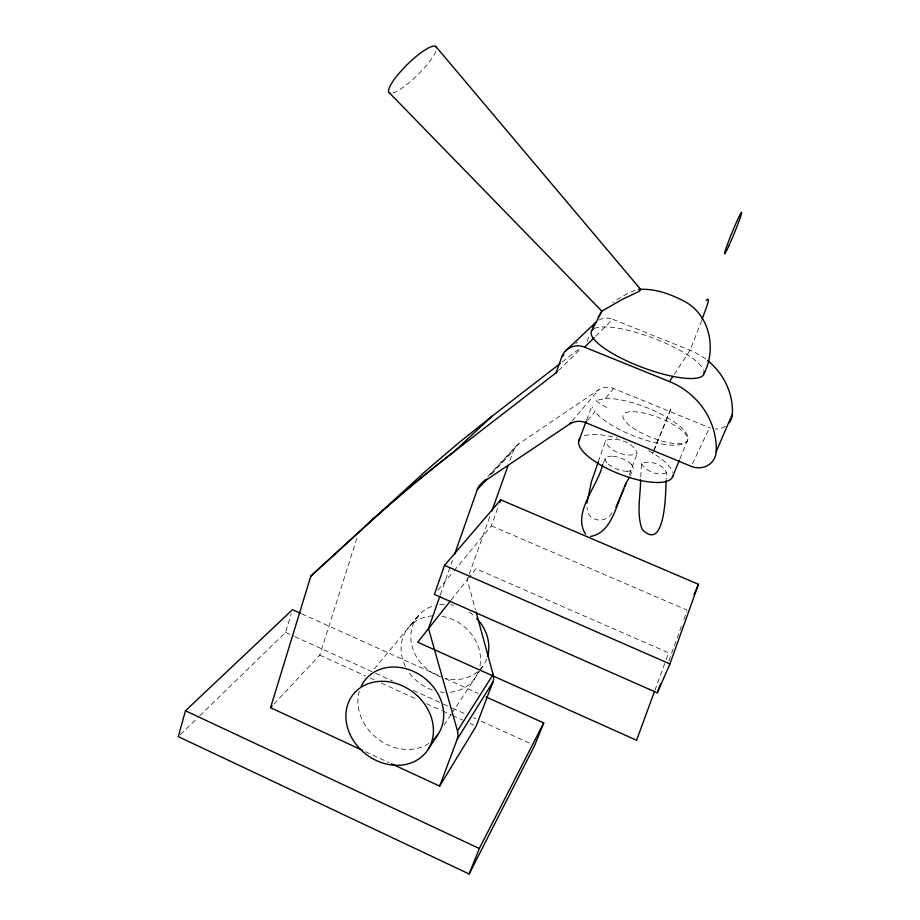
<?xml version="1.0" encoding="UTF-8"?>
<svg xmlns="http://www.w3.org/2000/svg" width="920" height="920" viewBox="0 0 920 920"><rect width="100%" height="100%" fill="white"/><g stroke="black" fill="none" stroke-linecap="round" stroke-linejoin="round"><path stroke-width="0.69" stroke-dasharray="4.6 3.45" d="M640.757 477.02L641.528 463.381C650.29 459.218 670.887 466.405 666.115 479.354M641.528 463.381C645.104 471.109 659.007 476.755 666.551 472.615M199.755 715.783L285.591 632.431L291.272 613.697M273.873 704.145L319.769 655.097L357.086 537.498M598.345 461.69L605.67 440.507C615.813 436.333 634.397 442.623 637.1 453.56C627.888 458.183 607.177 451.214 605.67 440.507M440.369 594.814L453.157 558.359M468.211 577.012L467.245 579.703L475.433 609.672M469.177 574.31L489.969 516.235M509.887 460.621L513.452 450.639A15.801 14.617 41.4 0 1 518.639 443.946L598.552 389.873A16.284 15.502 36.8 0 1 613.548 388.481L709.55 427.742A16.744 16.008 17 0 0 710.447 428.087M453.997 570.814L491.36 525.849L498.847 505.022M668.874 660.847L681.904 624.852M683.824 619.528L686.722 611.524M654.844 690.506L665.7 660.917M666.195 659.571L668.668 652.844L475.939 568.732L468.878 577.634M587.063 341.435L589.823 333.937M629.314 474.628L637.1 453.56M586.661 419.991L592.192 405.179M701.73 320.447L690.081 350.29L673.831 374.969M654.028 450.581L671.312 407.64L652.245 454.043L653.51 451.881M679.914 458.942L687.458 440.622A34.615 10.58 21.4 0 0 643.551 413.046A34.615 10.58 21.4 0 0 635.11 429.41A34.615 10.58 21.4 0 0 687.458 440.622M630.131 475.95L632.96 469.384M603.255 463.174L605.544 457.941M692.449 463.703L709.55 427.742M444.095 725.098L451.156 714.345M451.95 713.149L479.561 671.151M480.217 670.151L483.356 665.379M451.133 600.035L468.004 578.749M587.65 420.555L595.021 411.435L592.342 407.157M598.23 400.004L605.544 398.394L613.548 388.481M410.711 625.22L420.325 613.594M374.325 668.874L417.921 616.227M437.92 590.168L453.1 571.895M572.159 421.015L598.552 389.873M491.659 474.087L513.452 450.639M487.807 476.514L516.959 445.291M490.118 474.536L518.639 443.946M611.972 512.854C605.659 524.699 586.684 521.295 587.017 507.196M595.665 336.202L612.778 319.286L690.081 350.29A66.021 63.146 26.3 0 1 706.456 359.628M558.624 370.518L581.083 348.496M180.343 734.643L198.731 716.783M575.678 343.689L577.576 341.895M562.166 362.008L579.266 348.795M612.731 302.691L613.732 302.001M616.86 299.885L627.118 293.641L635.708 289.995M491.36 525.849L687.206 610.19M301.645 613.812L439.035 675.751M445.579 678.695L478.296 693.438M285.591 632.431L293.411 635.984M294.71 636.571L374.256 672.681M375.567 673.268L392.518 680.961M413.379 690.437L442.072 703.455M443.371 704.042L451.191 707.595M452.502 708.193L465.543 714.104M473.363 717.657L475.973 718.842M481.183 721.211L530.736 743.693M319.769 655.097L365.596 675.947M370.449 678.144L374.095 679.811M381.397 683.123L416.829 699.234M426.661 703.708L441.45 710.435M442.681 710.999L451.341 714.932M452.571 715.495L462.484 720.004M469.936 723.384L473.662 725.086M365.504 751.732L388.918 762.588M486.726 658.823A40.951 35.5 37.8 0 1 445.245 678.327M441.335 677.178A40.951 35.5 37.8 0 1 410.952 639.918A40.951 35.5 37.8 0 1 435.022 605.452M439.633 604.567A40.951 35.5 37.8 0 1 445.142 604.268M450.754 604.762A40.951 35.5 37.8 0 1 453.87 605.36M469.246 612.156A40.951 35.5 37.8 0 1 474.709 616.504M605.544 398.394A50.853 15.559 21.2 0 1 678.235 424.902A50.853 15.559 21.2 0 1 662.664 444.176A50.853 15.559 21.2 0 1 595.021 411.435M435.85 51.267A32.89 7.348 -44.5 0 1 416.541 76.015A32.89 7.348 -44.5 0 1 392.414 93.093M594.285 328.566A60.179 15.617 20.7 0 1 652.866 337.997A60.179 15.617 20.7 0 1 703.558 369.748M584.487 435.746A50.267 16.755 21.3 0 1 617.654 438.15M648.761 450.754A50.267 16.755 21.3 0 1 672.669 472.409M598.828 320.137A16.537 15.996 46.3 0 1 612.778 319.286M725.569 426.19A16.744 16.008 17 0 1 715.311 429.019M428.892 743.394A45.494 38.329 38.1 0 1 378.097 739.128A45.494 38.329 38.1 0 1 359.306 691.288M478.434 671.416A41.791 36.041 37.8 0 1 448.005 692.369M444.176 692.334A41.791 36.041 37.8 0 1 440.231 691.92M432.25 689.942A41.791 36.041 37.8 0 1 409.342 672.911M405.49 666.597A41.791 36.041 37.8 0 1 432.86 615.848M442.129 616.377A41.791 36.041 37.8 0 1 479.55 667.782M606.74 407.41A48.426 10.994 15.2 0 1 594.918 399.372M627.21 471.304A15.72 5.324 21.3 0 1 624.047 471.028L621.955 470.626A13.294 4.508 21.3 0 1 609.983 465.485L609.466 465.106A15.571 5.278 21.3 0 1 606.866 462.806M631.304 464.473A18.745 6.348 21.2 0 1 627.118 471.235M631.431 464.496A15.525 5.244 21.3 0 0 628.82 462.242L628.291 461.863A13.225 4.462 21.3 0 0 616.561 456.826L614.514 456.447A15.686 5.301 21.3 0 0 611.397 456.147M606.993 462.829A18.768 6.348 21.3 0 1 611.49 456.216"/><path stroke-width="1.38" d="M586.891 503.159L591.491 481.539L598.345 461.69M640.596 479.872C640.55 496.271 636.26 513.544 642.171 529.414C665.85 553.736 665.838 488.37 666.022 480.711M300.346 613.226L292.491 609.684L185.472 710.757L178.296 736.621L469.177 874L534.646 745.476L543.708 722.936L486.139 696.981M362.491 750.329L270.549 707.698L310.845 576.104L375.498 516.89L413.827 483.828L446.74 457.332L557.267 371.853M704.099 373.554C717.289 347.3 709.056 311.834 680.938 299.632C667.828 292.986 653.234 288.362 638.388 289.42M444.544 565.317L434.389 594.423L657.294 692.852L669.921 663.952L698.464 584.292L500.721 499.813L444.544 565.317L669.921 663.952M439.898 596.171L428.524 628.578L457.459 730.825A16.169 13.627 35.7 0 1 457.24 739.128L439.656 786.106L391.517 763.795M454.584 554.3L477.33 489.486A17.308 15.743 41.4 0 1 482.908 482.264L485.334 479.653M491.763 511.232L508.104 465.577M499.778 502.423L500.721 499.813M555.875 373.221L561.809 356.856L563.856 354.913M657.294 692.852L660.675 683.514M702.202 319.171C702.236 317.699 712.804 293.583 706.169 300.449M654.35 691.851L636.582 740.266L417.714 642.217L450.351 601.024M623.967 489.118L615.94 507.127M624.944 486.484L626.405 482.528M578.611 441.531L586.155 421.337M476.088 612.053L493.131 674.429A14.846 12.811 35.3 0 1 492.855 682.168L476.146 726.213L439.656 786.106M469.177 874L479.308 848.493L543.708 722.936M672.382 477.261L679.385 460.253M482.908 482.264L569.526 424.12A17.883 16.79 37.6 0 1 585.902 422.717L691.196 466.336A18.423 17.411 20.7 0 0 716.208 451.605L732.4 414.058A66.021 63.146 26.3 0 0 707.469 360.433M629.556 477.273C617.676 493.822 615.353 532.507 590.513 536.429M602.692 464.485C598.598 484.932 571.734 512.842 585.557 534.175M693.967 594.654L698.464 584.292M591.882 330.475L601.898 311.121L622.369 299.379L639.043 291.41L640.872 289.627L435.746 46.391M598.081 317.32L602.312 310.466L601.795 311.098L389.654 93.104M457.24 739.128L492.855 682.168M457.459 730.825L493.131 674.429M716.208 451.605A72.599 68.563 28.8 0 0 669.484 381.581L672.876 376.418M427.604 750.179L437.931 734.482M585.902 422.717L586.488 421.992M569.526 424.12L570.848 422.556M477.33 489.486L486.99 479.101M270.549 707.698L272.205 705.928M561.809 356.856A18.193 17.376 45.4 0 1 584.579 347.15L594.159 337.686M565.179 351.279L595.021 323.173M560.176 363.549L492.177 416.116L453.87 451.812A2280.806 1352.607 7.5 0 0 364.492 526.872M310.845 576.104L426.259 470.557L458.7 442.853L492.177 416.116M639.135 289.34L640.642 289.478M584.579 347.15L669.484 381.581M185.472 710.757L479.308 848.493M476.652 618.424A40.951 35.5 37.8 0 1 487.531 656.374M390.413 93.299A32.89 7.348 -44.5 0 1 407.042 64.757A32.89 7.348 -44.5 0 1 436.482 47.656M672.876 475.835A50.267 16.755 21.3 0 1 618.665 473.685A50.267 16.755 21.3 0 1 579.807 438.725M704.042 371.105A60.179 15.617 20.7 0 1 642.597 367.505A60.179 15.617 20.7 0 1 593.009 329.337M592.469 326.968A16.537 15.996 46.3 0 1 596.16 322.046M732.4 414.058A16.744 16.008 17 0 1 729.088 422.924M361.203 686.297A45.494 38.329 38.1 0 1 423.027 676.994A45.494 38.329 38.1 0 1 433.791 739.438M729.226 245.042A22.494 1.161 -67.7 0 0 741.692 212.29A22.494 1.161 -67.7 0 0 728.421 241.73A22.494 1.161 -67.7 0 0 729.226 245.042M349.726 733.723A46.529 38.939 38.2 0 0 425.19 753.331A46.529 38.939 38.2 0 0 394.059 682.858A46.529 38.939 38.2 0 0 349.726 733.723"/></g></svg>
